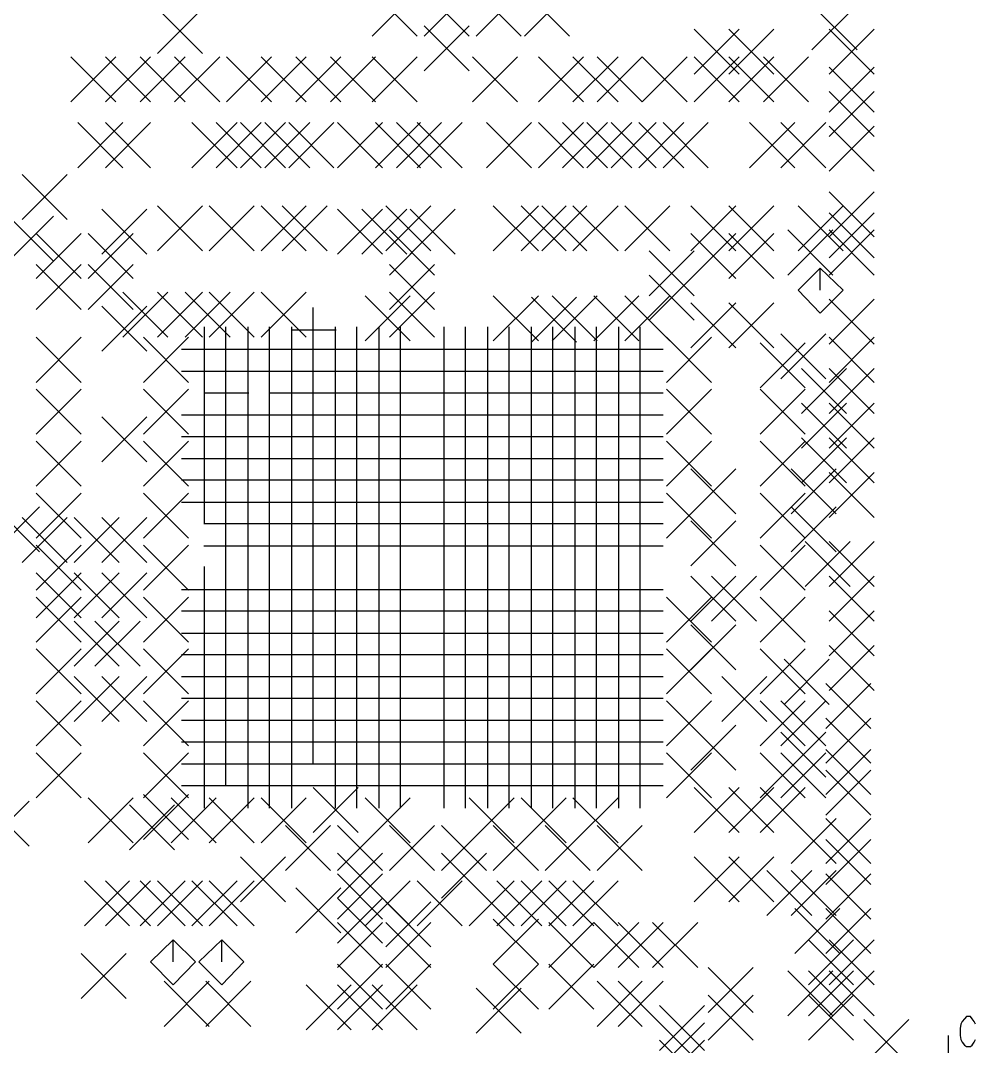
# Model space of a CAD drawing. Extents: x 11.9 to 28.1, y 10.8 to 21.2.
# Drawn here: x 20.693 to 22.071, y 15.899 to 17.38 of the extents above; entities that cross this region are included whole.
import ezdxf

# ---------------------------------------------------------------- set-up
doc = ezdxf.new("R2010")
doc.units = 0
doc.header["$MEASUREMENT"] = 0
doc.layers.add('LAYNR1', color=2, linetype='Continuous')

msp = doc.modelspace()

# ---------------------------------------------------------------- linework, layer by layer
at = {"layer": 'LAYNR1', "color": 7}
for points in [[(21.2, 17.358), (21.265, 17.423)], [(21.2, 17.423), (21.265, 17.358)], [(21.275, 17.358), (21.34, 17.423)], [(21.275, 17.423), (21.34, 17.358)], [(21.35, 17.358), (21.415, 17.423)], [(21.35, 17.423), (21.415, 17.358)], [(21.42, 17.358), (21.485, 17.423)], [(21.42, 17.423), (21.485, 17.358)], [(20.89, 17.333), (20.955, 17.398)], [(20.89, 17.398), (20.955, 17.333)], [(21.835, 17.338), (21.9, 17.403)], [(21.835, 17.403), (21.9, 17.338)], [(21.275, 17.308), (21.34, 17.373)], [(21.275, 17.373), (21.34, 17.308)], [(21.665, 17.303), (21.73, 17.368)], [(21.665, 17.368), (21.73, 17.303)], [(21.715, 17.303), (21.78, 17.368)], [(21.715, 17.368), (21.78, 17.303)], [(21.86, 17.303), (21.925, 17.368)], [(21.86, 17.368), (21.925, 17.303)], [(20.765, 17.263), (20.83, 17.328)], [(20.765, 17.328), (20.83, 17.263)], [(20.815, 17.263), (20.88, 17.328)], [(20.815, 17.328), (20.88, 17.263)], [(20.865, 17.263), (20.93, 17.328)], [(20.865, 17.328), (20.93, 17.263)], [(20.915, 17.263), (20.98, 17.328)], [(20.915, 17.328), (20.98, 17.263)], [(20.99, 17.263), (21.055, 17.328)], [(20.99, 17.328), (21.055, 17.263)], [(21.04, 17.263), (21.105, 17.328)], [(21.04, 17.328), (21.105, 17.263)], [(21.09, 17.263), (21.155, 17.328)], [(21.09, 17.328), (21.155, 17.263)], [(21.14, 17.263), (21.205, 17.328)], [(21.14, 17.328), (21.205, 17.263)], [(21.2, 17.263), (21.265, 17.328)], [(21.2, 17.328), (21.265, 17.263)], [(21.345, 17.263), (21.41, 17.328)], [(21.345, 17.328), (21.41, 17.263)], [(21.44, 17.263), (21.505, 17.328)], [(21.44, 17.328), (21.505, 17.263)], [(21.49, 17.263), (21.555, 17.328)], [(21.49, 17.328), (21.555, 17.263)], [(21.525, 17.263), (21.59, 17.328)], [(21.525, 17.328), (21.59, 17.263)], [(21.59, 17.263), (21.655, 17.328)], [(21.59, 17.328), (21.655, 17.263)], [(21.665, 17.263), (21.73, 17.328)], [(21.665, 17.328), (21.73, 17.263)], [(21.715, 17.263), (21.78, 17.328)], [(21.715, 17.328), (21.78, 17.263)], [(21.765, 17.263), (21.83, 17.328)], [(21.765, 17.328), (21.83, 17.263)], [(21.86, 17.248), (21.925, 17.313)], [(21.86, 17.313), (21.925, 17.248)], [(21.86, 17.213), (21.925, 17.278)], [(21.86, 17.278), (21.925, 17.213)], [(20.775, 17.168), (20.84, 17.233)], [(20.775, 17.233), (20.84, 17.168)], [(20.815, 17.168), (20.88, 17.233)], [(20.815, 17.233), (20.88, 17.168)], [(20.94, 17.168), (21.005, 17.233)], [(20.94, 17.233), (21.005, 17.168)], [(20.975, 17.168), (21.04, 17.233)], [(20.975, 17.233), (21.04, 17.168)], [(21.01, 17.168), (21.075, 17.233)], [(21.01, 17.233), (21.075, 17.168)], [(21.045, 17.168), (21.11, 17.233)], [(21.045, 17.233), (21.11, 17.168)], [(21.08, 17.168), (21.145, 17.233)], [(21.08, 17.233), (21.145, 17.168)], [(21.15, 17.168), (21.215, 17.233)], [(21.15, 17.233), (21.215, 17.168)], [(21.205, 17.168), (21.27, 17.233)], [(21.205, 17.233), (21.27, 17.168)], [(21.235, 17.168), (21.3, 17.233)], [(21.235, 17.233), (21.3, 17.168)], [(21.265, 17.168), (21.33, 17.233)], [(21.265, 17.233), (21.33, 17.168)], [(21.365, 17.168), (21.43, 17.233)], [(21.365, 17.233), (21.43, 17.168)], [(21.44, 17.168), (21.505, 17.233)], [(21.44, 17.233), (21.505, 17.168)], [(21.475, 17.168), (21.54, 17.233)], [(21.475, 17.233), (21.54, 17.168)], [(21.51, 17.168), (21.575, 17.233)], [(21.51, 17.233), (21.575, 17.168)], [(21.545, 17.168), (21.61, 17.233)], [(21.545, 17.233), (21.61, 17.168)], [(21.585, 17.168), (21.65, 17.233)], [(21.585, 17.233), (21.65, 17.168)], [(21.62, 17.168), (21.685, 17.233)], [(21.62, 17.233), (21.685, 17.168)], [(21.745, 17.168), (21.81, 17.233)], [(21.745, 17.233), (21.81, 17.168)], [(21.79, 17.168), (21.855, 17.233)], [(21.79, 17.233), (21.855, 17.168)], [(21.86, 17.163), (21.925, 17.228)], [(21.86, 17.228), (21.925, 17.163)], [(20.695, 17.093), (20.76, 17.158)], [(20.695, 17.158), (20.76, 17.093)], [(21.86, 17.068), (21.925, 17.133)], [(21.86, 17.133), (21.925, 17.068)], [(20.89, 17.048), (20.955, 17.113)], [(20.89, 17.113), (20.955, 17.048)], [(20.965, 17.048), (21.03, 17.113)], [(20.965, 17.113), (21.03, 17.048)], [(21.04, 17.048), (21.105, 17.113)], [(21.04, 17.113), (21.105, 17.048)], [(21.07, 17.048), (21.135, 17.113)], [(21.07, 17.113), (21.135, 17.048)], [(21.22, 17.048), (21.285, 17.113)], [(21.22, 17.113), (21.285, 17.048)], [(21.375, 17.048), (21.44, 17.113)], [(21.375, 17.113), (21.44, 17.048)], [(21.415, 17.048), (21.48, 17.113)], [(21.415, 17.113), (21.48, 17.048)], [(21.445, 17.048), (21.51, 17.113)], [(21.445, 17.113), (21.51, 17.048)], [(21.49, 17.048), (21.555, 17.113)], [(21.49, 17.113), (21.555, 17.048)], [(21.565, 17.048), (21.63, 17.113)], [(21.565, 17.113), (21.63, 17.048)], [(21.66, 17.048), (21.725, 17.113)], [(21.66, 17.113), (21.725, 17.048)], [(21.715, 17.048), (21.78, 17.113)], [(21.715, 17.113), (21.78, 17.048)], [(21.815, 17.048), (21.88, 17.113)], [(21.815, 17.113), (21.88, 17.048)], [(20.675, 17.033), (20.74, 17.098)], [(20.675, 17.098), (20.74, 17.033)], [(20.81, 17.043), (20.875, 17.108)], [(20.81, 17.108), (20.875, 17.043)], [(21.15, 17.043), (21.215, 17.108)], [(21.15, 17.108), (21.215, 17.043)], [(21.185, 17.043), (21.25, 17.108)], [(21.185, 17.108), (21.25, 17.043)], [(21.255, 17.043), (21.32, 17.108)], [(21.255, 17.108), (21.32, 17.043)], [(21.86, 17.038), (21.925, 17.103)], [(21.86, 17.103), (21.925, 17.038)], [(20.715, 17.008), (20.78, 17.073)], [(20.715, 17.073), (20.78, 17.008)], [(20.79, 17.008), (20.855, 17.073)], [(20.79, 17.073), (20.855, 17.008)], [(21.225, 17.013), (21.29, 17.078)], [(21.225, 17.078), (21.29, 17.013)], [(21.66, 17.008), (21.725, 17.073)], [(21.66, 17.073), (21.725, 17.008)], [(21.715, 17.008), (21.78, 17.073)], [(21.715, 17.073), (21.78, 17.008)], [(21.8, 17.013), (21.865, 17.078)], [(21.8, 17.078), (21.865, 17.013)], [(21.86, 17.013), (21.925, 17.078)], [(21.86, 17.078), (21.925, 17.013)], [(21.6, 16.983), (21.665, 17.048)], [(21.6, 17.048), (21.665, 16.983)], [(20.715, 16.963), (20.78, 17.028)], [(20.715, 17.028), (20.78, 16.963)], [(20.79, 16.963), (20.855, 17.028)], [(20.79, 17.028), (20.855, 16.963)], [(21.225, 16.963), (21.29, 17.028)], [(21.225, 17.028), (21.29, 16.963)], [(21.6, 16.948), (21.665, 17.013)], [(21.6, 17.013), (21.665, 16.948)], [(21.847, 17.023), (21.815, 16.991)], [(21.88, 16.991), (21.847, 17.023)], [(21.847, 16.991), (21.847, 17.023)], [(20.84, 16.923), (20.905, 16.988)], [(20.84, 16.988), (20.905, 16.923)], [(20.89, 16.923), (20.955, 16.988)], [(20.89, 16.988), (20.955, 16.923)], [(20.93, 16.923), (20.995, 16.988)], [(20.93, 16.988), (20.995, 16.923)], [(20.965, 16.923), (21.03, 16.988)], [(20.965, 16.988), (21.03, 16.923)], [(21.04, 16.923), (21.105, 16.988)], [(21.04, 16.988), (21.105, 16.923)], [(21.19, 16.918), (21.255, 16.983)], [(21.19, 16.983), (21.255, 16.918)], [(21.225, 16.923), (21.29, 16.988)], [(21.225, 16.988), (21.29, 16.923)], [(21.375, 16.918), (21.44, 16.983)], [(21.375, 16.983), (21.44, 16.918)], [(21.43, 16.916), (21.495, 16.981)], [(21.43, 16.981), (21.495, 16.916)], [(21.46, 16.918), (21.525, 16.983)], [(21.46, 16.983), (21.525, 16.918)], [(21.52, 16.918), (21.585, 16.983)], [(21.52, 16.983), (21.585, 16.918)], [(21.565, 16.918), (21.63, 16.983)], [(21.565, 16.983), (21.63, 16.918)], [(21.815, 16.991), (21.847, 16.958)], [(21.847, 16.958), (21.88, 16.991)], [(20.81, 16.903), (20.875, 16.968)], [(20.81, 16.968), (20.875, 16.903)], [(21.115, 16.901), (21.115, 16.966)], [(21.66, 16.908), (21.725, 16.973)], [(21.66, 16.973), (21.725, 16.908)], [(21.715, 16.908), (21.78, 16.973)], [(21.715, 16.973), (21.78, 16.908)], [(21.86, 16.913), (21.925, 16.978)], [(21.86, 16.978), (21.925, 16.913)], [(20.958, 16.873), (20.958, 16.938)], [(20.989, 16.873), (20.989, 16.938)], [(21.021, 16.873), (21.021, 16.938)], [(21.052, 16.873), (21.052, 16.938)], [(21.084, 16.873), (21.084, 16.938)], [(21.147, 16.873), (21.147, 16.938)], [(21.178, 16.873), (21.178, 16.938)], [(21.21, 16.873), (21.21, 16.938)], [(21.241, 16.873), (21.241, 16.938)], [(21.304, 16.873), (21.304, 16.938)], [(21.335, 16.873), (21.335, 16.938)], [(21.367, 16.873), (21.367, 16.938)], [(21.398, 16.873), (21.398, 16.938)], [(21.43, 16.873), (21.43, 16.938)], [(21.461, 16.873), (21.461, 16.938)], [(21.493, 16.873), (21.493, 16.938)], [(21.524, 16.873), (21.524, 16.938)], [(21.556, 16.873), (21.556, 16.938)], [(21.587, 16.873), (21.587, 16.938)], [(20.715, 16.858), (20.78, 16.923)], [(20.715, 16.923), (20.78, 16.858)], [(20.87, 16.858), (20.935, 16.923)], [(20.87, 16.923), (20.935, 16.858)], [(21.083, 16.934), (21.148, 16.934)], [(21.625, 16.858), (21.69, 16.923)], [(21.625, 16.923), (21.69, 16.858)], [(21.79, 16.863), (21.855, 16.928)], [(21.79, 16.928), (21.855, 16.863)], [(21.86, 16.858), (21.925, 16.923)], [(21.86, 16.923), (21.925, 16.858)], [(20.925, 16.906), (20.99, 16.906)], [(20.957, 16.906), (21.022, 16.906)], [(20.958, 16.842), (20.958, 16.907)], [(20.988, 16.906), (21.053, 16.906)], [(21.02, 16.906), (21.085, 16.906)], [(21.021, 16.842), (21.021, 16.907)], [(21.051, 16.906), (21.116, 16.906)], [(21.052, 16.842), (21.052, 16.907)], [(21.084, 16.842), (21.084, 16.907)], [(21.114, 16.906), (21.179, 16.906)], [(21.115, 16.842), (21.115, 16.907)], [(21.146, 16.906), (21.211, 16.906)], [(21.147, 16.842), (21.147, 16.907)], [(21.177, 16.906), (21.242, 16.906)], [(21.178, 16.842), (21.178, 16.907)], [(21.208, 16.906), (21.274, 16.906)], [(21.21, 16.842), (21.21, 16.907)], [(21.241, 16.842), (21.241, 16.907)], [(21.271, 16.906), (21.337, 16.906)], [(21.303, 16.906), (21.368, 16.906)], [(21.304, 16.842), (21.304, 16.907)], [(21.334, 16.906), (21.399, 16.906)], [(21.335, 16.842), (21.335, 16.907)], [(21.366, 16.906), (21.431, 16.906)], [(21.367, 16.842), (21.367, 16.907)], [(21.397, 16.906), (21.462, 16.906)], [(21.398, 16.842), (21.398, 16.907)], [(21.429, 16.906), (21.494, 16.906)], [(21.43, 16.842), (21.43, 16.907)], [(21.46, 16.906), (21.525, 16.906)], [(21.461, 16.842), (21.461, 16.907)], [(21.492, 16.906), (21.557, 16.906)], [(21.493, 16.842), (21.493, 16.907)], [(21.523, 16.906), (21.588, 16.906)], [(21.524, 16.842), (21.524, 16.907)], [(21.555, 16.906), (21.62, 16.906)], [(21.556, 16.842), (21.556, 16.907)], [(21.587, 16.842), (21.587, 16.907)], [(21.76, 16.85), (21.825, 16.915)], [(21.76, 16.915), (21.825, 16.85)], [(21.82, 16.813), (21.885, 16.878)], [(21.82, 16.878), (21.885, 16.813)], [(21.86, 16.813), (21.925, 16.878)], [(21.86, 16.878), (21.925, 16.813)], [(20.925, 16.874), (20.99, 16.874)], [(20.988, 16.874), (21.053, 16.874)], [(20.989, 16.81), (20.989, 16.875)], [(21.02, 16.874), (21.085, 16.874)], [(21.051, 16.874), (21.116, 16.874)], [(21.083, 16.874), (21.148, 16.874)], [(21.084, 16.81), (21.084, 16.875)], [(21.114, 16.874), (21.179, 16.874)], [(21.115, 16.81), (21.115, 16.875)], [(21.146, 16.874), (21.211, 16.874)], [(21.147, 16.81), (21.147, 16.875)], [(21.177, 16.874), (21.242, 16.874)], [(21.178, 16.81), (21.178, 16.875)], [(21.208, 16.874), (21.274, 16.874)], [(21.21, 16.81), (21.21, 16.875)], [(21.241, 16.81), (21.241, 16.875)], [(21.271, 16.874), (21.337, 16.874)], [(21.303, 16.874), (21.368, 16.874)], [(21.304, 16.81), (21.304, 16.875)], [(21.334, 16.874), (21.399, 16.874)], [(21.335, 16.81), (21.335, 16.875)], [(21.366, 16.874), (21.431, 16.874)], [(21.367, 16.81), (21.367, 16.875)], [(21.397, 16.874), (21.462, 16.874)], [(21.398, 16.81), (21.398, 16.875)], [(21.429, 16.874), (21.494, 16.874)], [(21.43, 16.81), (21.43, 16.875)], [(21.46, 16.874), (21.525, 16.874)], [(21.461, 16.81), (21.461, 16.875)], [(21.492, 16.874), (21.557, 16.874)], [(21.493, 16.81), (21.493, 16.875)], [(21.523, 16.874), (21.588, 16.874)], [(21.524, 16.81), (21.524, 16.875)], [(21.555, 16.874), (21.62, 16.874)], [(21.556, 16.81), (21.556, 16.875)], [(21.587, 16.81), (21.587, 16.875)], [(20.715, 16.783), (20.78, 16.848)], [(20.715, 16.848), (20.78, 16.783)], [(20.87, 16.783), (20.935, 16.848)], [(20.87, 16.848), (20.935, 16.783)], [(21.625, 16.783), (21.69, 16.848)], [(21.625, 16.848), (21.69, 16.783)], [(21.76, 16.783), (21.825, 16.848)], [(21.76, 16.848), (21.825, 16.783)], [(20.957, 16.843), (21.022, 16.843)], [(20.958, 16.779), (20.958, 16.844)], [(20.989, 16.779), (20.989, 16.844)], [(21.021, 16.779), (21.021, 16.844)], [(21.051, 16.843), (21.116, 16.843)], [(21.052, 16.779), (21.052, 16.844)], [(21.083, 16.843), (21.148, 16.843)], [(21.084, 16.779), (21.084, 16.844)], [(21.114, 16.843), (21.179, 16.843)], [(21.115, 16.779), (21.115, 16.844)], [(21.146, 16.843), (21.211, 16.843)], [(21.147, 16.779), (21.147, 16.844)], [(21.177, 16.843), (21.242, 16.843)], [(21.178, 16.779), (21.178, 16.844)], [(21.208, 16.843), (21.274, 16.843)], [(21.21, 16.779), (21.21, 16.844)], [(21.241, 16.779), (21.241, 16.844)], [(21.271, 16.843), (21.337, 16.843)], [(21.303, 16.843), (21.368, 16.843)], [(21.304, 16.779), (21.304, 16.844)], [(21.334, 16.843), (21.399, 16.843)], [(21.335, 16.779), (21.335, 16.844)], [(21.366, 16.843), (21.431, 16.843)], [(21.367, 16.779), (21.367, 16.844)], [(21.397, 16.843), (21.462, 16.843)], [(21.398, 16.779), (21.398, 16.844)], [(21.429, 16.843), (21.494, 16.843)], [(21.43, 16.779), (21.43, 16.844)], [(21.46, 16.843), (21.525, 16.843)], [(21.461, 16.779), (21.461, 16.844)], [(21.492, 16.843), (21.557, 16.843)], [(21.493, 16.779), (21.493, 16.844)], [(21.523, 16.843), (21.588, 16.843)], [(21.524, 16.779), (21.524, 16.844)], [(21.555, 16.843), (21.62, 16.843)], [(21.556, 16.779), (21.556, 16.844)], [(21.587, 16.779), (21.587, 16.844)], [(21.82, 16.763), (21.885, 16.828)], [(21.82, 16.828), (21.885, 16.763)], [(21.86, 16.763), (21.925, 16.828)], [(21.86, 16.828), (21.925, 16.763)], [(20.81, 16.743), (20.875, 16.808)], [(20.81, 16.808), (20.875, 16.743)], [(20.925, 16.811), (20.99, 16.811)], [(20.957, 16.811), (21.022, 16.811)], [(20.958, 16.747), (20.958, 16.812)], [(20.988, 16.811), (21.053, 16.811)], [(20.989, 16.747), (20.989, 16.812)], [(21.02, 16.811), (21.085, 16.811)], [(21.021, 16.747), (21.021, 16.812)], [(21.051, 16.811), (21.116, 16.811)], [(21.052, 16.747), (21.052, 16.812)], [(21.083, 16.811), (21.148, 16.811)], [(21.084, 16.747), (21.084, 16.812)], [(21.114, 16.811), (21.179, 16.811)], [(21.115, 16.747), (21.115, 16.812)], [(21.146, 16.811), (21.211, 16.811)], [(21.147, 16.747), (21.147, 16.812)], [(21.177, 16.811), (21.242, 16.811)], [(21.178, 16.747), (21.178, 16.812)], [(21.208, 16.811), (21.274, 16.811)], [(21.21, 16.747), (21.21, 16.812)], [(21.241, 16.747), (21.241, 16.812)], [(21.271, 16.811), (21.337, 16.811)], [(21.303, 16.811), (21.368, 16.811)], [(21.304, 16.747), (21.304, 16.812)], [(21.334, 16.811), (21.399, 16.811)], [(21.335, 16.747), (21.335, 16.812)], [(21.366, 16.811), (21.431, 16.811)], [(21.367, 16.747), (21.367, 16.812)], [(21.397, 16.811), (21.462, 16.811)], [(21.398, 16.747), (21.398, 16.812)], [(21.429, 16.811), (21.494, 16.811)], [(21.43, 16.747), (21.43, 16.812)], [(21.46, 16.811), (21.525, 16.811)], [(21.461, 16.747), (21.461, 16.812)], [(21.492, 16.811), (21.557, 16.811)], [(21.493, 16.747), (21.493, 16.812)], [(21.523, 16.811), (21.588, 16.811)], [(21.524, 16.747), (21.524, 16.812)], [(21.555, 16.811), (21.62, 16.811)], [(21.556, 16.747), (21.556, 16.812)], [(21.587, 16.747), (21.587, 16.812)], [(20.715, 16.708), (20.78, 16.773)], [(20.715, 16.773), (20.78, 16.708)], [(20.87, 16.708), (20.935, 16.773)], [(20.87, 16.773), (20.935, 16.708)], [(20.925, 16.78), (20.99, 16.78)], [(20.957, 16.78), (21.022, 16.78)], [(20.958, 16.716), (20.958, 16.781)], [(20.988, 16.78), (21.053, 16.78)], [(20.989, 16.716), (20.989, 16.781)], [(21.02, 16.78), (21.085, 16.78)], [(21.021, 16.716), (21.021, 16.781)], [(21.051, 16.78), (21.116, 16.78)], [(21.052, 16.716), (21.052, 16.781)], [(21.083, 16.78), (21.148, 16.78)], [(21.084, 16.716), (21.084, 16.781)], [(21.114, 16.78), (21.179, 16.78)], [(21.115, 16.716), (21.115, 16.781)], [(21.146, 16.78), (21.211, 16.78)], [(21.147, 16.716), (21.147, 16.781)], [(21.177, 16.78), (21.242, 16.78)], [(21.178, 16.716), (21.178, 16.781)], [(21.208, 16.78), (21.274, 16.78)], [(21.21, 16.716), (21.21, 16.781)], [(21.241, 16.716), (21.241, 16.781)], [(21.271, 16.78), (21.337, 16.78)], [(21.303, 16.78), (21.368, 16.78)], [(21.304, 16.716), (21.304, 16.781)], [(21.334, 16.78), (21.399, 16.78)], [(21.335, 16.716), (21.335, 16.781)], [(21.366, 16.78), (21.431, 16.78)], [(21.367, 16.716), (21.367, 16.781)], [(21.397, 16.78), (21.462, 16.78)], [(21.398, 16.716), (21.398, 16.781)], [(21.429, 16.78), (21.494, 16.78)], [(21.43, 16.716), (21.43, 16.781)], [(21.46, 16.78), (21.525, 16.78)], [(21.461, 16.716), (21.461, 16.781)], [(21.492, 16.78), (21.557, 16.78)], [(21.493, 16.716), (21.493, 16.781)], [(21.523, 16.78), (21.588, 16.78)], [(21.524, 16.716), (21.524, 16.781)], [(21.555, 16.78), (21.62, 16.78)], [(21.556, 16.716), (21.556, 16.781)], [(21.587, 16.716), (21.587, 16.781)], [(21.625, 16.708), (21.69, 16.773)], [(21.625, 16.773), (21.69, 16.708)], [(21.76, 16.708), (21.825, 16.773)], [(21.76, 16.773), (21.825, 16.708)], [(21.82, 16.713), (21.885, 16.778)], [(21.82, 16.778), (21.885, 16.713)], [(21.86, 16.713), (21.925, 16.778)], [(21.86, 16.778), (21.925, 16.713)], [(20.925, 16.748), (20.99, 16.748)], [(20.957, 16.748), (21.022, 16.748)], [(20.958, 16.684), (20.958, 16.749)], [(20.988, 16.748), (21.053, 16.748)], [(20.989, 16.684), (20.989, 16.749)], [(21.02, 16.748), (21.085, 16.748)], [(21.021, 16.684), (21.021, 16.749)], [(21.051, 16.748), (21.116, 16.748)], [(21.052, 16.684), (21.052, 16.749)], [(21.083, 16.748), (21.148, 16.748)], [(21.084, 16.684), (21.084, 16.749)], [(21.114, 16.748), (21.179, 16.748)], [(21.115, 16.684), (21.115, 16.749)], [(21.146, 16.748), (21.211, 16.748)], [(21.147, 16.684), (21.147, 16.749)], [(21.177, 16.748), (21.242, 16.748)], [(21.178, 16.684), (21.178, 16.749)], [(21.208, 16.748), (21.274, 16.748)], [(21.21, 16.684), (21.21, 16.749)], [(21.241, 16.684), (21.241, 16.749)], [(21.271, 16.748), (21.337, 16.748)], [(21.303, 16.748), (21.368, 16.748)], [(21.304, 16.684), (21.304, 16.749)], [(21.334, 16.748), (21.399, 16.748)], [(21.335, 16.684), (21.335, 16.749)], [(21.366, 16.748), (21.431, 16.748)], [(21.367, 16.684), (21.367, 16.749)], [(21.397, 16.748), (21.462, 16.748)], [(21.398, 16.684), (21.398, 16.749)], [(21.429, 16.748), (21.494, 16.748)], [(21.43, 16.684), (21.43, 16.749)], [(21.46, 16.748), (21.525, 16.748)], [(21.461, 16.684), (21.461, 16.749)], [(21.492, 16.748), (21.557, 16.748)], [(21.493, 16.684), (21.493, 16.749)], [(21.523, 16.748), (21.588, 16.748)], [(21.524, 16.684), (21.524, 16.749)], [(21.555, 16.748), (21.62, 16.748)], [(21.556, 16.684), (21.556, 16.749)], [(21.587, 16.684), (21.587, 16.749)], [(21.66, 16.668), (21.725, 16.733)], [(21.66, 16.733), (21.725, 16.668)], [(21.805, 16.668), (21.87, 16.733)], [(21.805, 16.733), (21.87, 16.668)], [(21.86, 16.663), (21.925, 16.728)], [(21.86, 16.728), (21.925, 16.663)], [(20.925, 16.717), (20.99, 16.717)], [(20.957, 16.717), (21.022, 16.717)], [(20.958, 16.653), (20.958, 16.718)], [(20.988, 16.717), (21.053, 16.717)], [(20.989, 16.653), (20.989, 16.718)], [(21.02, 16.717), (21.085, 16.717)], [(21.021, 16.653), (21.021, 16.718)], [(21.051, 16.717), (21.116, 16.717)], [(21.052, 16.653), (21.052, 16.718)], [(21.083, 16.717), (21.148, 16.717)], [(21.084, 16.653), (21.084, 16.718)], [(21.114, 16.717), (21.179, 16.717)], [(21.115, 16.653), (21.115, 16.718)], [(21.146, 16.717), (21.211, 16.717)], [(21.147, 16.653), (21.147, 16.718)], [(21.177, 16.717), (21.242, 16.717)], [(21.178, 16.653), (21.178, 16.718)], [(21.208, 16.717), (21.274, 16.717)], [(21.21, 16.653), (21.21, 16.718)], [(21.241, 16.653), (21.241, 16.718)], [(21.271, 16.717), (21.337, 16.717)], [(21.303, 16.717), (21.368, 16.717)], [(21.304, 16.653), (21.304, 16.718)], [(21.334, 16.717), (21.399, 16.717)], [(21.335, 16.653), (21.335, 16.718)], [(21.366, 16.717), (21.431, 16.717)], [(21.367, 16.653), (21.367, 16.718)], [(21.397, 16.717), (21.462, 16.717)], [(21.398, 16.653), (21.398, 16.718)], [(21.429, 16.717), (21.494, 16.717)], [(21.43, 16.653), (21.43, 16.718)], [(21.46, 16.717), (21.525, 16.717)], [(21.461, 16.653), (21.461, 16.718)], [(21.492, 16.717), (21.557, 16.717)], [(21.493, 16.653), (21.493, 16.718)], [(21.523, 16.717), (21.588, 16.717)], [(21.524, 16.653), (21.524, 16.718)], [(21.555, 16.717), (21.62, 16.717)], [(21.556, 16.653), (21.556, 16.718)], [(21.587, 16.653), (21.587, 16.718)], [(20.715, 16.633), (20.78, 16.698)], [(20.715, 16.698), (20.78, 16.633)], [(20.87, 16.633), (20.935, 16.698)], [(20.87, 16.698), (20.935, 16.633)], [(21.625, 16.633), (21.69, 16.698)], [(21.625, 16.698), (21.69, 16.633)], [(21.76, 16.633), (21.825, 16.698)], [(21.76, 16.698), (21.825, 16.633)], [(20.925, 16.685), (20.99, 16.685)], [(20.957, 16.685), (21.022, 16.685)], [(20.988, 16.685), (21.053, 16.685)], [(20.989, 16.621), (20.989, 16.686)], [(21.02, 16.685), (21.085, 16.685)], [(21.021, 16.621), (21.021, 16.686)], [(21.051, 16.685), (21.116, 16.685)], [(21.052, 16.621), (21.052, 16.686)], [(21.083, 16.685), (21.148, 16.685)], [(21.084, 16.621), (21.084, 16.686)], [(21.114, 16.685), (21.179, 16.685)], [(21.115, 16.621), (21.115, 16.686)], [(21.146, 16.685), (21.211, 16.685)], [(21.147, 16.621), (21.147, 16.686)], [(21.177, 16.685), (21.242, 16.685)], [(21.178, 16.621), (21.178, 16.686)], [(21.208, 16.685), (21.274, 16.685)], [(21.21, 16.621), (21.21, 16.686)], [(21.241, 16.621), (21.241, 16.686)], [(21.271, 16.685), (21.337, 16.685)], [(21.303, 16.685), (21.368, 16.685)], [(21.304, 16.621), (21.304, 16.686)], [(21.334, 16.685), (21.399, 16.685)], [(21.335, 16.621), (21.335, 16.686)], [(21.366, 16.685), (21.431, 16.685)], [(21.367, 16.621), (21.367, 16.686)], [(21.397, 16.685), (21.462, 16.685)], [(21.398, 16.621), (21.398, 16.686)], [(21.429, 16.685), (21.494, 16.685)], [(21.43, 16.621), (21.43, 16.686)], [(21.46, 16.685), (21.525, 16.685)], [(21.461, 16.621), (21.461, 16.686)], [(21.492, 16.685), (21.557, 16.685)], [(21.493, 16.621), (21.493, 16.686)], [(21.523, 16.685), (21.588, 16.685)], [(21.524, 16.621), (21.524, 16.686)], [(21.555, 16.685), (21.62, 16.685)], [(21.556, 16.621), (21.556, 16.686)], [(21.587, 16.621), (21.587, 16.686)], [(20.655, 16.613), (20.72, 16.678)], [(20.655, 16.678), (20.72, 16.613)], [(21.805, 16.613), (21.87, 16.678)], [(21.805, 16.678), (21.87, 16.613)], [(20.695, 16.598), (20.76, 16.663)], [(20.695, 16.663), (20.76, 16.598)], [(20.77, 16.598), (20.835, 16.663)], [(20.77, 16.663), (20.835, 16.598)], [(20.81, 16.598), (20.875, 16.663)], [(20.81, 16.663), (20.875, 16.598)], [(20.957, 16.654), (21.022, 16.654)], [(20.988, 16.654), (21.053, 16.654)], [(20.989, 16.59), (20.989, 16.655)], [(21.02, 16.654), (21.085, 16.654)], [(21.021, 16.59), (21.021, 16.655)], [(21.051, 16.654), (21.116, 16.654)], [(21.052, 16.59), (21.052, 16.655)], [(21.083, 16.654), (21.148, 16.654)], [(21.084, 16.59), (21.084, 16.655)], [(21.114, 16.654), (21.179, 16.654)], [(21.115, 16.59), (21.115, 16.655)], [(21.146, 16.654), (21.211, 16.654)], [(21.147, 16.59), (21.147, 16.655)], [(21.177, 16.654), (21.242, 16.654)], [(21.178, 16.59), (21.178, 16.655)], [(21.208, 16.654), (21.274, 16.654)], [(21.21, 16.59), (21.21, 16.655)], [(21.241, 16.59), (21.241, 16.655)], [(21.271, 16.654), (21.337, 16.654)], [(21.303, 16.654), (21.368, 16.654)], [(21.304, 16.59), (21.304, 16.655)], [(21.334, 16.654), (21.399, 16.654)], [(21.335, 16.59), (21.335, 16.655)], [(21.366, 16.654), (21.431, 16.654)], [(21.367, 16.59), (21.367, 16.655)], [(21.397, 16.654), (21.462, 16.654)], [(21.398, 16.59), (21.398, 16.655)], [(21.429, 16.654), (21.494, 16.654)], [(21.43, 16.59), (21.43, 16.655)], [(21.46, 16.654), (21.525, 16.654)], [(21.461, 16.59), (21.461, 16.655)], [(21.492, 16.654), (21.557, 16.654)], [(21.493, 16.59), (21.493, 16.655)], [(21.523, 16.654), (21.588, 16.654)], [(21.524, 16.59), (21.524, 16.655)], [(21.555, 16.654), (21.62, 16.654)], [(21.556, 16.59), (21.556, 16.655)], [(21.587, 16.59), (21.587, 16.655)], [(21.66, 16.593), (21.725, 16.658)], [(21.66, 16.658), (21.725, 16.593)], [(21.825, 16.563), (21.89, 16.628)], [(21.825, 16.628), (21.89, 16.563)], [(21.86, 16.563), (21.925, 16.628)], [(21.86, 16.628), (21.925, 16.563)], [(20.715, 16.558), (20.78, 16.623)], [(20.715, 16.623), (20.78, 16.558)], [(20.87, 16.558), (20.935, 16.623)], [(20.87, 16.623), (20.935, 16.558)], [(20.957, 16.622), (21.022, 16.622)], [(20.988, 16.622), (21.053, 16.622)], [(21.02, 16.622), (21.085, 16.622)], [(21.051, 16.622), (21.116, 16.622)], [(21.083, 16.622), (21.148, 16.622)], [(21.114, 16.622), (21.179, 16.622)], [(21.146, 16.622), (21.211, 16.622)], [(21.177, 16.622), (21.242, 16.622)], [(21.208, 16.622), (21.274, 16.622)], [(21.271, 16.622), (21.337, 16.622)], [(21.303, 16.622), (21.368, 16.622)], [(21.334, 16.622), (21.399, 16.622)], [(21.366, 16.622), (21.431, 16.622)], [(21.397, 16.622), (21.462, 16.622)], [(21.429, 16.622), (21.494, 16.622)], [(21.46, 16.622), (21.525, 16.622)], [(21.492, 16.622), (21.557, 16.622)], [(21.523, 16.622), (21.588, 16.622)], [(21.555, 16.622), (21.62, 16.622)], [(21.76, 16.558), (21.825, 16.623)], [(21.76, 16.623), (21.825, 16.558)], [(20.715, 16.518), (20.78, 16.583)], [(20.715, 16.583), (20.78, 16.518)], [(20.77, 16.518), (20.835, 16.583)], [(20.77, 16.583), (20.835, 16.518)], [(20.81, 16.518), (20.875, 16.583)], [(20.81, 16.583), (20.875, 16.518)], [(20.958, 16.527), (20.958, 16.592)], [(20.989, 16.527), (20.989, 16.592)], [(21.021, 16.527), (21.021, 16.592)], [(21.052, 16.527), (21.052, 16.592)], [(21.084, 16.527), (21.084, 16.592)], [(21.115, 16.527), (21.115, 16.592)], [(21.147, 16.527), (21.147, 16.592)], [(21.178, 16.527), (21.178, 16.592)], [(21.21, 16.527), (21.21, 16.592)], [(21.241, 16.527), (21.241, 16.592)], [(21.304, 16.527), (21.304, 16.592)], [(21.335, 16.527), (21.335, 16.592)], [(21.367, 16.527), (21.367, 16.592)], [(21.398, 16.527), (21.398, 16.592)], [(21.43, 16.527), (21.43, 16.592)], [(21.461, 16.527), (21.461, 16.592)], [(21.493, 16.527), (21.493, 16.592)], [(21.524, 16.527), (21.524, 16.592)], [(21.556, 16.527), (21.556, 16.592)], [(21.587, 16.527), (21.587, 16.592)], [(21.66, 16.513), (21.725, 16.578)], [(21.66, 16.578), (21.725, 16.513)], [(21.69, 16.513), (21.755, 16.578)], [(21.69, 16.578), (21.755, 16.513)], [(21.86, 16.513), (21.925, 16.578)], [(21.86, 16.578), (21.925, 16.513)], [(20.925, 16.559), (20.99, 16.559)], [(20.957, 16.559), (21.022, 16.559)], [(20.958, 16.495), (20.958, 16.56)], [(20.988, 16.559), (21.053, 16.559)], [(20.989, 16.495), (20.989, 16.56)], [(21.02, 16.559), (21.085, 16.559)], [(21.021, 16.495), (21.021, 16.56)], [(21.051, 16.559), (21.116, 16.559)], [(21.052, 16.495), (21.052, 16.56)], [(21.083, 16.559), (21.148, 16.559)], [(21.084, 16.495), (21.084, 16.56)], [(21.114, 16.559), (21.179, 16.559)], [(21.115, 16.495), (21.115, 16.56)], [(21.146, 16.559), (21.211, 16.559)], [(21.147, 16.495), (21.147, 16.56)], [(21.177, 16.559), (21.242, 16.559)], [(21.178, 16.495), (21.178, 16.56)], [(21.208, 16.559), (21.274, 16.559)], [(21.21, 16.495), (21.21, 16.56)], [(21.241, 16.495), (21.241, 16.56)], [(21.271, 16.559), (21.337, 16.559)], [(21.303, 16.559), (21.368, 16.559)], [(21.304, 16.495), (21.304, 16.56)], [(21.334, 16.559), (21.399, 16.559)], [(21.335, 16.495), (21.335, 16.56)], [(21.366, 16.559), (21.431, 16.559)], [(21.367, 16.495), (21.367, 16.56)], [(21.397, 16.559), (21.462, 16.559)], [(21.398, 16.495), (21.398, 16.56)], [(21.429, 16.559), (21.494, 16.559)], [(21.43, 16.495), (21.43, 16.56)], [(21.46, 16.559), (21.525, 16.559)], [(21.461, 16.495), (21.461, 16.56)], [(21.492, 16.559), (21.557, 16.559)], [(21.493, 16.495), (21.493, 16.56)], [(21.523, 16.559), (21.588, 16.559)], [(21.524, 16.495), (21.524, 16.56)], [(21.555, 16.559), (21.62, 16.559)], [(21.556, 16.495), (21.556, 16.56)], [(21.587, 16.495), (21.587, 16.56)], [(20.715, 16.483), (20.78, 16.548)], [(20.715, 16.548), (20.78, 16.483)], [(20.87, 16.483), (20.935, 16.548)], [(20.87, 16.548), (20.935, 16.483)], [(21.625, 16.483), (21.69, 16.548)], [(21.625, 16.548), (21.69, 16.483)], [(21.76, 16.483), (21.825, 16.548)], [(21.76, 16.548), (21.825, 16.483)], [(20.925, 16.528), (20.99, 16.528)], [(20.957, 16.528), (21.022, 16.528)], [(20.958, 16.464), (20.958, 16.529)], [(20.988, 16.528), (21.053, 16.528)], [(20.989, 16.464), (20.989, 16.529)], [(21.02, 16.528), (21.085, 16.528)], [(21.021, 16.464), (21.021, 16.529)], [(21.051, 16.528), (21.116, 16.528)], [(21.052, 16.464), (21.052, 16.529)], [(21.083, 16.528), (21.148, 16.528)], [(21.084, 16.464), (21.084, 16.529)], [(21.114, 16.528), (21.179, 16.528)], [(21.115, 16.464), (21.115, 16.529)], [(21.146, 16.528), (21.211, 16.528)], [(21.147, 16.464), (21.147, 16.529)], [(21.177, 16.528), (21.242, 16.528)], [(21.178, 16.464), (21.178, 16.529)], [(21.208, 16.528), (21.274, 16.528)], [(21.21, 16.464), (21.21, 16.529)], [(21.241, 16.464), (21.241, 16.529)], [(21.271, 16.528), (21.337, 16.528)], [(21.303, 16.528), (21.368, 16.528)], [(21.304, 16.464), (21.304, 16.529)], [(21.334, 16.528), (21.399, 16.528)], [(21.335, 16.464), (21.335, 16.529)], [(21.366, 16.528), (21.431, 16.528)], [(21.367, 16.464), (21.367, 16.529)], [(21.397, 16.528), (21.462, 16.528)], [(21.398, 16.464), (21.398, 16.529)], [(21.429, 16.528), (21.494, 16.528)], [(21.43, 16.464), (21.43, 16.529)], [(21.46, 16.528), (21.525, 16.528)], [(21.461, 16.464), (21.461, 16.529)], [(21.492, 16.528), (21.557, 16.528)], [(21.493, 16.464), (21.493, 16.529)], [(21.523, 16.528), (21.588, 16.528)], [(21.524, 16.464), (21.524, 16.529)], [(21.555, 16.528), (21.62, 16.528)], [(21.556, 16.464), (21.556, 16.529)], [(21.587, 16.464), (21.587, 16.529)], [(21.86, 16.463), (21.925, 16.528)], [(21.86, 16.528), (21.925, 16.463)], [(20.77, 16.448), (20.835, 16.513)], [(20.77, 16.513), (20.835, 16.448)], [(20.8, 16.448), (20.865, 16.513)], [(20.8, 16.513), (20.865, 16.448)], [(21.66, 16.443), (21.725, 16.508)], [(21.66, 16.508), (21.725, 16.443)], [(20.925, 16.496), (20.99, 16.496)], [(20.957, 16.496), (21.022, 16.496)], [(20.958, 16.432), (20.958, 16.497)], [(20.988, 16.496), (21.053, 16.496)], [(20.989, 16.432), (20.989, 16.497)], [(21.02, 16.496), (21.085, 16.496)], [(21.021, 16.432), (21.021, 16.497)], [(21.051, 16.496), (21.116, 16.496)], [(21.052, 16.432), (21.052, 16.497)], [(21.083, 16.496), (21.148, 16.496)], [(21.084, 16.432), (21.084, 16.497)], [(21.114, 16.496), (21.179, 16.496)], [(21.115, 16.432), (21.115, 16.497)], [(21.146, 16.496), (21.211, 16.496)], [(21.147, 16.432), (21.147, 16.497)], [(21.177, 16.496), (21.242, 16.496)], [(21.178, 16.432), (21.178, 16.497)], [(21.208, 16.496), (21.274, 16.496)], [(21.21, 16.432), (21.21, 16.497)], [(21.241, 16.432), (21.241, 16.497)], [(21.271, 16.496), (21.337, 16.496)], [(21.303, 16.496), (21.368, 16.496)], [(21.304, 16.432), (21.304, 16.497)], [(21.334, 16.496), (21.399, 16.496)], [(21.335, 16.432), (21.335, 16.497)], [(21.366, 16.496), (21.431, 16.496)], [(21.367, 16.432), (21.367, 16.497)], [(21.397, 16.496), (21.462, 16.496)], [(21.398, 16.432), (21.398, 16.497)], [(21.429, 16.496), (21.494, 16.496)], [(21.43, 16.432), (21.43, 16.497)], [(21.46, 16.496), (21.525, 16.496)], [(21.461, 16.432), (21.461, 16.497)], [(21.492, 16.496), (21.557, 16.496)], [(21.493, 16.432), (21.493, 16.497)], [(21.523, 16.496), (21.588, 16.496)], [(21.524, 16.432), (21.524, 16.497)], [(21.555, 16.496), (21.62, 16.496)], [(21.556, 16.432), (21.556, 16.497)], [(21.587, 16.432), (21.587, 16.497)], [(21.86, 16.413), (21.925, 16.478)], [(21.86, 16.478), (21.925, 16.413)], [(20.715, 16.408), (20.78, 16.473)], [(20.715, 16.473), (20.78, 16.408)], [(20.87, 16.408), (20.935, 16.473)], [(20.87, 16.473), (20.935, 16.408)], [(20.925, 16.465), (20.99, 16.465)], [(20.957, 16.465), (21.022, 16.465)], [(20.958, 16.401), (20.958, 16.466)], [(20.988, 16.465), (21.053, 16.465)], [(20.989, 16.401), (20.989, 16.466)], [(21.02, 16.465), (21.085, 16.465)], [(21.021, 16.401), (21.021, 16.466)], [(21.051, 16.465), (21.116, 16.465)], [(21.052, 16.401), (21.052, 16.466)], [(21.083, 16.465), (21.148, 16.465)], [(21.084, 16.401), (21.084, 16.466)], [(21.114, 16.465), (21.179, 16.465)], [(21.115, 16.401), (21.115, 16.466)], [(21.146, 16.465), (21.211, 16.465)], [(21.147, 16.401), (21.147, 16.466)], [(21.177, 16.465), (21.242, 16.465)], [(21.178, 16.401), (21.178, 16.466)], [(21.208, 16.465), (21.274, 16.465)], [(21.21, 16.401), (21.21, 16.466)], [(21.241, 16.401), (21.241, 16.466)], [(21.271, 16.465), (21.337, 16.465)], [(21.303, 16.465), (21.368, 16.465)], [(21.304, 16.401), (21.304, 16.466)], [(21.334, 16.465), (21.399, 16.465)], [(21.335, 16.401), (21.335, 16.466)], [(21.366, 16.465), (21.431, 16.465)], [(21.367, 16.401), (21.367, 16.466)], [(21.397, 16.465), (21.462, 16.465)], [(21.398, 16.401), (21.398, 16.466)], [(21.429, 16.465), (21.494, 16.465)], [(21.43, 16.401), (21.43, 16.466)], [(21.46, 16.465), (21.525, 16.465)], [(21.461, 16.401), (21.461, 16.466)], [(21.492, 16.465), (21.557, 16.465)], [(21.493, 16.401), (21.493, 16.466)], [(21.523, 16.465), (21.588, 16.465)], [(21.524, 16.401), (21.524, 16.466)], [(21.555, 16.465), (21.62, 16.465)], [(21.556, 16.401), (21.556, 16.466)], [(21.587, 16.401), (21.587, 16.466)], [(21.625, 16.408), (21.69, 16.473)], [(21.625, 16.473), (21.69, 16.408)], [(21.76, 16.408), (21.825, 16.473)], [(21.76, 16.473), (21.825, 16.408)], [(21.795, 16.393), (21.86, 16.458)], [(21.795, 16.458), (21.86, 16.393)], [(20.77, 16.368), (20.835, 16.433)], [(20.77, 16.433), (20.835, 16.368)], [(20.81, 16.368), (20.875, 16.433)], [(20.81, 16.433), (20.875, 16.368)], [(20.925, 16.433), (20.99, 16.433)], [(20.957, 16.433), (21.022, 16.433)], [(20.958, 16.369), (20.958, 16.434)], [(20.988, 16.433), (21.053, 16.433)], [(20.989, 16.369), (20.989, 16.434)], [(21.02, 16.433), (21.085, 16.433)], [(21.021, 16.369), (21.021, 16.434)], [(21.051, 16.433), (21.116, 16.433)], [(21.052, 16.369), (21.052, 16.434)], [(21.083, 16.433), (21.148, 16.433)], [(21.084, 16.369), (21.084, 16.434)], [(21.114, 16.433), (21.179, 16.433)], [(21.115, 16.369), (21.115, 16.434)], [(21.146, 16.433), (21.211, 16.433)], [(21.147, 16.369), (21.147, 16.434)], [(21.177, 16.433), (21.242, 16.433)], [(21.178, 16.369), (21.178, 16.434)], [(21.208, 16.433), (21.274, 16.433)], [(21.21, 16.369), (21.21, 16.434)], [(21.241, 16.369), (21.241, 16.434)], [(21.271, 16.433), (21.337, 16.433)], [(21.303, 16.433), (21.368, 16.433)], [(21.304, 16.369), (21.304, 16.434)], [(21.334, 16.433), (21.399, 16.433)], [(21.335, 16.369), (21.335, 16.434)], [(21.366, 16.433), (21.431, 16.433)], [(21.367, 16.369), (21.367, 16.434)], [(21.397, 16.433), (21.462, 16.433)], [(21.398, 16.369), (21.398, 16.434)], [(21.429, 16.433), (21.494, 16.433)], [(21.43, 16.369), (21.43, 16.434)], [(21.46, 16.433), (21.525, 16.433)], [(21.461, 16.369), (21.461, 16.434)], [(21.492, 16.433), (21.557, 16.433)], [(21.493, 16.369), (21.493, 16.434)], [(21.523, 16.433), (21.588, 16.433)], [(21.524, 16.369), (21.524, 16.434)], [(21.555, 16.433), (21.62, 16.433)], [(21.556, 16.369), (21.556, 16.434)], [(21.587, 16.369), (21.587, 16.434)], [(21.705, 16.368), (21.77, 16.433)], [(21.705, 16.433), (21.77, 16.368)], [(21.855, 16.358), (21.92, 16.423)], [(21.855, 16.423), (21.92, 16.358)], [(20.925, 16.402), (20.99, 16.402)], [(20.957, 16.402), (21.022, 16.402)], [(20.958, 16.338), (20.958, 16.403)], [(20.988, 16.402), (21.053, 16.402)], [(20.989, 16.338), (20.989, 16.403)], [(21.02, 16.402), (21.085, 16.402)], [(21.021, 16.338), (21.021, 16.403)], [(21.051, 16.402), (21.116, 16.402)], [(21.052, 16.338), (21.052, 16.403)], [(21.083, 16.402), (21.148, 16.402)], [(21.084, 16.338), (21.084, 16.403)], [(21.114, 16.402), (21.179, 16.402)], [(21.115, 16.338), (21.115, 16.403)], [(21.146, 16.402), (21.211, 16.402)], [(21.147, 16.338), (21.147, 16.403)], [(21.177, 16.402), (21.242, 16.402)], [(21.178, 16.338), (21.178, 16.403)], [(21.208, 16.402), (21.274, 16.402)], [(21.21, 16.338), (21.21, 16.403)], [(21.241, 16.338), (21.241, 16.403)], [(21.271, 16.402), (21.337, 16.402)], [(21.303, 16.402), (21.368, 16.402)], [(21.304, 16.338), (21.304, 16.403)], [(21.334, 16.402), (21.399, 16.402)], [(21.335, 16.338), (21.335, 16.403)], [(21.366, 16.402), (21.431, 16.402)], [(21.367, 16.338), (21.367, 16.403)], [(21.397, 16.402), (21.462, 16.402)], [(21.398, 16.338), (21.398, 16.403)], [(21.429, 16.402), (21.494, 16.402)], [(21.43, 16.338), (21.43, 16.403)], [(21.46, 16.402), (21.525, 16.402)], [(21.461, 16.338), (21.461, 16.403)], [(21.492, 16.402), (21.557, 16.402)], [(21.493, 16.338), (21.493, 16.403)], [(21.523, 16.402), (21.588, 16.402)], [(21.524, 16.338), (21.524, 16.403)], [(21.555, 16.402), (21.62, 16.402)], [(21.556, 16.338), (21.556, 16.403)], [(21.587, 16.338), (21.587, 16.403)], [(20.715, 16.333), (20.78, 16.398)], [(20.715, 16.398), (20.78, 16.333)], [(20.87, 16.333), (20.935, 16.398)], [(20.87, 16.398), (20.935, 16.333)], [(21.625, 16.333), (21.69, 16.398)], [(21.625, 16.398), (21.69, 16.333)], [(21.76, 16.333), (21.825, 16.398)], [(21.76, 16.398), (21.825, 16.333)], [(21.79, 16.333), (21.855, 16.398)], [(21.79, 16.398), (21.855, 16.333)], [(21.855, 16.308), (21.92, 16.373)], [(21.855, 16.373), (21.92, 16.308)], [(20.925, 16.37), (20.99, 16.37)], [(20.957, 16.37), (21.022, 16.37)], [(20.958, 16.306), (20.958, 16.371)], [(20.988, 16.37), (21.053, 16.37)], [(20.989, 16.306), (20.989, 16.371)], [(21.02, 16.37), (21.085, 16.37)], [(21.021, 16.306), (21.021, 16.371)], [(21.051, 16.37), (21.116, 16.37)], [(21.052, 16.306), (21.052, 16.371)], [(21.083, 16.37), (21.148, 16.37)], [(21.084, 16.306), (21.084, 16.371)], [(21.114, 16.37), (21.179, 16.37)], [(21.115, 16.306), (21.115, 16.371)], [(21.146, 16.37), (21.211, 16.37)], [(21.147, 16.306), (21.147, 16.371)], [(21.177, 16.37), (21.242, 16.37)], [(21.178, 16.306), (21.178, 16.371)], [(21.208, 16.37), (21.274, 16.37)], [(21.21, 16.306), (21.21, 16.371)], [(21.241, 16.306), (21.241, 16.371)], [(21.271, 16.37), (21.337, 16.37)], [(21.303, 16.37), (21.368, 16.37)], [(21.304, 16.306), (21.304, 16.371)], [(21.334, 16.37), (21.399, 16.37)], [(21.335, 16.306), (21.335, 16.371)], [(21.366, 16.37), (21.431, 16.37)], [(21.367, 16.306), (21.367, 16.371)], [(21.397, 16.37), (21.462, 16.37)], [(21.398, 16.306), (21.398, 16.371)], [(21.429, 16.37), (21.494, 16.37)], [(21.43, 16.306), (21.43, 16.371)], [(21.46, 16.37), (21.525, 16.37)], [(21.461, 16.306), (21.461, 16.371)], [(21.492, 16.37), (21.557, 16.37)], [(21.493, 16.306), (21.493, 16.371)], [(21.523, 16.37), (21.588, 16.37)], [(21.555, 16.37), (21.62, 16.37)], [(21.556, 16.306), (21.556, 16.371)], [(21.587, 16.306), (21.587, 16.371)], [(21.66, 16.298), (21.725, 16.363)], [(21.66, 16.363), (21.725, 16.298)], [(21.79, 16.288), (21.855, 16.353)], [(21.79, 16.353), (21.855, 16.288)], [(20.925, 16.339), (20.99, 16.339)], [(20.957, 16.339), (21.022, 16.339)], [(20.958, 16.275), (20.958, 16.34)], [(20.988, 16.339), (21.053, 16.339)], [(20.989, 16.275), (20.989, 16.34)], [(21.02, 16.339), (21.085, 16.339)], [(21.021, 16.275), (21.021, 16.34)], [(21.051, 16.339), (21.116, 16.339)], [(21.052, 16.275), (21.052, 16.34)], [(21.083, 16.339), (21.148, 16.339)], [(21.084, 16.275), (21.084, 16.34)], [(21.114, 16.339), (21.179, 16.339)], [(21.146, 16.339), (21.211, 16.339)], [(21.147, 16.275), (21.147, 16.34)], [(21.177, 16.339), (21.242, 16.339)], [(21.178, 16.275), (21.178, 16.34)], [(21.208, 16.339), (21.274, 16.339)], [(21.21, 16.275), (21.21, 16.34)], [(21.241, 16.275), (21.241, 16.34)], [(21.271, 16.339), (21.337, 16.339)], [(21.303, 16.339), (21.368, 16.339)], [(21.304, 16.275), (21.304, 16.34)], [(21.334, 16.339), (21.399, 16.339)], [(21.335, 16.275), (21.335, 16.34)], [(21.366, 16.339), (21.431, 16.339)], [(21.367, 16.275), (21.367, 16.34)], [(21.397, 16.339), (21.462, 16.339)], [(21.398, 16.275), (21.398, 16.34)], [(21.429, 16.339), (21.494, 16.339)], [(21.43, 16.275), (21.43, 16.34)], [(21.46, 16.339), (21.525, 16.339)], [(21.461, 16.275), (21.461, 16.34)], [(21.493, 16.275), (21.493, 16.34)], [(21.523, 16.339), (21.588, 16.339)], [(21.524, 16.275), (21.524, 16.34)], [(21.555, 16.339), (21.62, 16.339)], [(21.556, 16.275), (21.556, 16.34)], [(21.587, 16.275), (21.587, 16.34)], [(21.855, 16.263), (21.92, 16.328)], [(21.855, 16.328), (21.92, 16.263)], [(20.715, 16.258), (20.78, 16.323)], [(20.715, 16.323), (20.78, 16.258)], [(20.87, 16.258), (20.935, 16.323)], [(20.87, 16.323), (20.935, 16.258)], [(21.625, 16.258), (21.69, 16.323)], [(21.625, 16.323), (21.69, 16.258)], [(21.76, 16.258), (21.825, 16.323)], [(21.76, 16.323), (21.825, 16.258)], [(21.79, 16.258), (21.855, 16.323)], [(21.79, 16.323), (21.855, 16.258)], [(20.925, 16.307), (20.99, 16.307)], [(20.957, 16.307), (21.022, 16.307)], [(20.958, 16.243), (20.958, 16.308)], [(20.988, 16.307), (21.053, 16.307)], [(21.02, 16.307), (21.085, 16.307)], [(21.021, 16.243), (21.021, 16.308)], [(21.051, 16.307), (21.116, 16.307)], [(21.052, 16.243), (21.052, 16.308)], [(21.084, 16.243), (21.084, 16.308)], [(21.114, 16.307), (21.179, 16.307)], [(21.146, 16.307), (21.211, 16.307)], [(21.147, 16.243), (21.147, 16.308)], [(21.177, 16.307), (21.242, 16.307)], [(21.178, 16.243), (21.178, 16.308)], [(21.208, 16.307), (21.274, 16.307)], [(21.21, 16.243), (21.21, 16.308)], [(21.241, 16.243), (21.241, 16.308)], [(21.271, 16.307), (21.337, 16.307)], [(21.303, 16.307), (21.368, 16.307)], [(21.304, 16.243), (21.304, 16.308)], [(21.334, 16.307), (21.399, 16.307)], [(21.335, 16.243), (21.335, 16.308)], [(21.366, 16.307), (21.431, 16.307)], [(21.367, 16.243), (21.367, 16.308)], [(21.397, 16.307), (21.462, 16.307)], [(21.398, 16.243), (21.398, 16.308)], [(21.429, 16.307), (21.494, 16.307)], [(21.43, 16.243), (21.43, 16.308)], [(21.46, 16.307), (21.525, 16.307)], [(21.461, 16.243), (21.461, 16.308)], [(21.492, 16.307), (21.557, 16.307)], [(21.493, 16.243), (21.493, 16.308)], [(21.523, 16.307), (21.588, 16.307)], [(21.524, 16.243), (21.524, 16.308)], [(21.555, 16.307), (21.62, 16.307)], [(21.556, 16.243), (21.556, 16.308)], [(21.587, 16.243), (21.587, 16.308)], [(21.855, 16.233), (21.92, 16.298)], [(21.855, 16.298), (21.92, 16.233)], [(20.925, 16.276), (20.99, 16.276)], [(20.988, 16.276), (21.053, 16.276)], [(21.02, 16.276), (21.085, 16.276)], [(21.051, 16.276), (21.116, 16.276)], [(21.114, 16.276), (21.179, 16.276)], [(21.115, 16.208), (21.18, 16.273)], [(21.115, 16.273), (21.18, 16.208)], [(21.146, 16.276), (21.211, 16.276)], [(21.177, 16.276), (21.242, 16.276)], [(21.208, 16.276), (21.274, 16.276)], [(21.271, 16.276), (21.337, 16.276)], [(21.303, 16.276), (21.368, 16.276)], [(21.334, 16.276), (21.399, 16.276)], [(21.366, 16.276), (21.431, 16.276)], [(21.397, 16.276), (21.462, 16.276)], [(21.429, 16.276), (21.494, 16.276)], [(21.46, 16.276), (21.525, 16.276)], [(21.492, 16.276), (21.557, 16.276)], [(21.523, 16.276), (21.588, 16.276)], [(21.555, 16.276), (21.62, 16.276)], [(21.665, 16.208), (21.73, 16.273)], [(21.665, 16.273), (21.73, 16.208)], [(21.715, 16.208), (21.78, 16.273)], [(21.715, 16.273), (21.78, 16.208)], [(21.76, 16.208), (21.825, 16.273)], [(21.76, 16.273), (21.825, 16.208)], [(20.64, 16.188), (20.705, 16.253)], [(20.64, 16.253), (20.705, 16.188)], [(20.79, 16.193), (20.855, 16.258)], [(20.79, 16.258), (20.855, 16.193)], [(20.87, 16.198), (20.935, 16.263)], [(20.87, 16.263), (20.935, 16.198)], [(20.91, 16.193), (20.975, 16.258)], [(20.91, 16.258), (20.975, 16.193)], [(20.965, 16.193), (21.03, 16.258)], [(20.965, 16.258), (21.03, 16.193)], [(21.04, 16.193), (21.105, 16.258)], [(21.04, 16.258), (21.105, 16.193)], [(21.19, 16.193), (21.255, 16.258)], [(21.19, 16.258), (21.255, 16.193)], [(21.34, 16.193), (21.405, 16.258)], [(21.34, 16.258), (21.405, 16.193)], [(21.415, 16.193), (21.48, 16.258)], [(21.415, 16.258), (21.48, 16.193)], [(21.49, 16.193), (21.555, 16.258)], [(21.49, 16.258), (21.555, 16.193)], [(20.85, 16.183), (20.915, 16.248)], [(20.85, 16.248), (20.915, 16.183)], [(21.805, 16.163), (21.87, 16.228)], [(21.805, 16.228), (21.87, 16.163)], [(21.855, 16.163), (21.92, 16.228)], [(21.855, 16.228), (21.92, 16.163)], [(21.075, 16.153), (21.14, 16.218)], [(21.075, 16.218), (21.14, 16.153)], [(21.15, 16.153), (21.215, 16.218)], [(21.15, 16.218), (21.215, 16.153)], [(21.225, 16.153), (21.29, 16.218)], [(21.225, 16.218), (21.29, 16.153)], [(21.3, 16.153), (21.365, 16.218)], [(21.3, 16.218), (21.365, 16.153)], [(21.375, 16.153), (21.44, 16.218)], [(21.375, 16.218), (21.44, 16.153)], [(21.45, 16.153), (21.515, 16.218)], [(21.45, 16.218), (21.515, 16.153)], [(21.525, 16.153), (21.59, 16.218)], [(21.525, 16.218), (21.59, 16.153)], [(21.855, 16.133), (21.92, 16.198)], [(21.855, 16.198), (21.92, 16.133)], [(21.01, 16.108), (21.075, 16.173)], [(21.01, 16.173), (21.075, 16.108)], [(21.15, 16.113), (21.215, 16.178)], [(21.15, 16.178), (21.215, 16.113)], [(21.3, 16.113), (21.365, 16.178)], [(21.3, 16.178), (21.365, 16.113)], [(21.665, 16.108), (21.73, 16.173)], [(21.665, 16.173), (21.73, 16.108)], [(21.715, 16.108), (21.78, 16.173)], [(21.715, 16.173), (21.78, 16.108)], [(21.77, 16.088), (21.835, 16.153)], [(21.77, 16.153), (21.835, 16.088)], [(21.805, 16.088), (21.87, 16.153)], [(21.805, 16.153), (21.87, 16.088)], [(20.785, 16.073), (20.85, 16.138)], [(20.785, 16.138), (20.85, 16.073)], [(20.815, 16.073), (20.88, 16.138)], [(20.815, 16.138), (20.88, 16.073)], [(20.865, 16.073), (20.93, 16.138)], [(20.865, 16.138), (20.93, 16.073)], [(20.89, 16.073), (20.955, 16.138)], [(20.89, 16.138), (20.955, 16.073)], [(20.94, 16.073), (21.005, 16.138)], [(20.94, 16.138), (21.005, 16.073)], [(20.965, 16.073), (21.03, 16.138)], [(20.965, 16.138), (21.03, 16.073)], [(21.15, 16.083), (21.215, 16.148)], [(21.15, 16.148), (21.215, 16.083)], [(21.19, 16.073), (21.255, 16.138)], [(21.19, 16.138), (21.255, 16.073)], [(21.265, 16.073), (21.33, 16.138)], [(21.265, 16.138), (21.33, 16.073)], [(21.34, 16.073), (21.405, 16.138)], [(21.34, 16.138), (21.405, 16.073)], [(21.38, 16.073), (21.445, 16.138)], [(21.38, 16.138), (21.445, 16.073)], [(21.415, 16.073), (21.48, 16.138)], [(21.415, 16.138), (21.48, 16.073)], [(21.455, 16.073), (21.52, 16.138)], [(21.455, 16.138), (21.52, 16.073)], [(21.49, 16.073), (21.555, 16.138)], [(21.49, 16.138), (21.555, 16.073)], [(21.855, 16.083), (21.92, 16.148)], [(21.855, 16.148), (21.92, 16.083)], [(21.09, 16.063), (21.155, 16.128)], [(21.09, 16.128), (21.155, 16.063)], [(21.15, 16.048), (21.215, 16.113)], [(21.15, 16.113), (21.215, 16.048)], [(21.22, 16.043), (21.285, 16.108)], [(21.22, 16.108), (21.285, 16.043)], [(21.81, 16.033), (21.875, 16.098)], [(21.81, 16.098), (21.875, 16.033)], [(21.855, 16.033), (21.92, 16.098)], [(21.855, 16.098), (21.92, 16.033)], [(21.15, 16.013), (21.215, 16.078)], [(21.15, 16.078), (21.215, 16.013)], [(21.22, 16.013), (21.285, 16.078)], [(21.22, 16.078), (21.285, 16.013)], [(21.375, 16.018), (21.44, 16.083)], [(21.375, 16.083), (21.44, 16.018)], [(21.455, 16.013), (21.52, 16.078)], [(21.455, 16.078), (21.52, 16.013)], [(21.52, 16.013), (21.585, 16.078)], [(21.52, 16.078), (21.585, 16.013)], [(21.555, 16.013), (21.62, 16.078)], [(21.555, 16.078), (21.62, 16.013)], [(21.605, 16.013), (21.67, 16.078)], [(21.605, 16.078), (21.67, 16.013)], [(20.913, 16.053), (20.88, 16.021)], [(20.945, 16.021), (20.913, 16.053)], [(20.913, 16.021), (20.913, 16.053)], [(20.983, 16.053), (20.95, 16.021)], [(21.015, 16.021), (20.983, 16.053)], [(20.983, 16.021), (20.983, 16.053)], [(21.83, 15.988), (21.895, 16.053)], [(21.83, 16.053), (21.895, 15.988)], [(21.86, 15.988), (21.925, 16.053)], [(21.86, 16.053), (21.925, 15.988)], [(20.78, 15.968), (20.845, 16.033)], [(20.78, 16.033), (20.845, 15.968)], [(20.88, 16.021), (20.913, 15.988)], [(20.913, 15.988), (20.945, 16.021)], [(20.95, 16.021), (20.983, 15.988)], [(20.983, 15.988), (21.015, 16.021)], [(21.15, 15.953), (21.215, 16.018)], [(21.15, 16.018), (21.215, 15.953)], [(21.22, 15.953), (21.285, 16.018)], [(21.22, 16.018), (21.285, 15.953)], [(21.375, 15.953), (21.44, 16.018)], [(21.375, 16.018), (21.44, 15.953)], [(21.455, 15.953), (21.52, 16.018)], [(21.455, 16.018), (21.52, 15.953)], [(21.685, 15.948), (21.75, 16.013)], [(21.685, 16.013), (21.75, 15.948)], [(21.8, 15.943), (21.865, 16.008)], [(21.8, 16.008), (21.865, 15.943)], [(21.83, 15.943), (21.895, 16.008)], [(21.83, 16.008), (21.895, 15.943)], [(21.86, 15.943), (21.925, 16.008)], [(21.86, 16.008), (21.925, 15.943)], [(20.9, 15.928), (20.965, 15.993)], [(20.9, 15.993), (20.965, 15.928)], [(20.96, 15.928), (21.025, 15.993)], [(20.96, 15.993), (21.025, 15.928)], [(21.105, 15.923), (21.17, 15.988)], [(21.105, 15.988), (21.17, 15.923)], [(21.15, 15.923), (21.215, 15.988)], [(21.15, 15.988), (21.215, 15.923)], [(21.2, 15.923), (21.265, 15.988)], [(21.2, 15.988), (21.265, 15.923)], [(21.525, 15.928), (21.59, 15.993)], [(21.525, 15.993), (21.59, 15.928)], [(21.555, 15.928), (21.62, 15.993)], [(21.555, 15.993), (21.62, 15.928)], [(21.35, 15.918), (21.415, 15.983)], [(21.35, 15.983), (21.415, 15.918)], [(21.685, 15.908), (21.75, 15.973)], [(21.685, 15.973), (21.75, 15.908)], [(21.83, 15.908), (21.895, 15.973)], [(21.83, 15.973), (21.895, 15.908)], [(21.615, 15.893), (21.68, 15.958)], [(21.615, 15.958), (21.68, 15.893)], [(22.071, 15.931), (22.069, 15.935), (22.066, 15.939), (22.064, 15.942), (22.058, 15.942), (22.055, 15.939), (22.052, 15.935), (22.05, 15.931)], [(21.615, 15.868), (21.68, 15.933)], [(21.615, 15.933), (21.68, 15.868)], [(21.91, 15.873), (21.975, 15.938)], [(21.91, 15.938), (21.975, 15.873)], [(22.05, 15.931), (22.049, 15.925), (22.049, 15.915)], [(22.032, 15.85), (22.032, 15.915)], [(22.049, 15.915), (22.05, 15.909), (22.052, 15.905), (22.055, 15.901), (22.058, 15.899)], [(21.615, 15.843), (21.68, 15.908)], [(21.615, 15.908), (21.68, 15.843)], [(22.058, 15.899), (22.064, 15.899)], [(22.064, 15.899), (22.066, 15.901), (22.069, 15.905), (22.071, 15.909)]]:
    msp.add_lwpolyline(points, dxfattribs=at)

doc.saveas('drawing.dxf')
